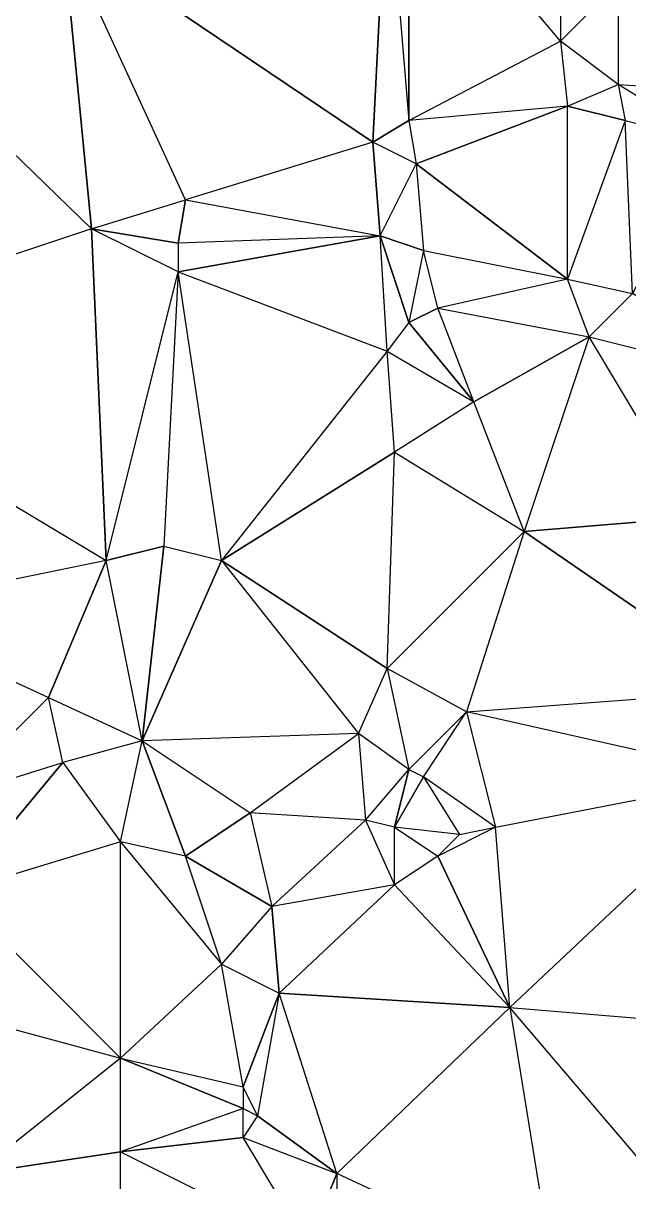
# Model space of a CAD drawing. Header units: millimetres. Extents: x 177476 to 180258, y 742892 to 746240.
# Drawn here: x 179176 to 179428, y 745420 to 745902 of the extents above; entities that cross this region are included whole.
import ezdxf

# ---------------------------------------------------------------- set-up
doc = ezdxf.new("R2010")
doc.units = ezdxf.units.MM
doc.layers.add('face', color=7, linetype='Continuous')

msp = doc.modelspace()

# ---------------------------------------------------------------- linework, layer by layer
at = {"layer": 'face'}
for points in [[(179192.5, 745939.5, 234.53), (179327.5, 745969.5, 239.35), (179321.5, 745852.5, 238.51), (179192.5, 745939.5, 234.53)], [(179327.5, 745969.5, 239.35), (179336.5, 745861.5, 244.7), (179321.5, 745852.5, 238.51), (179327.5, 745969.5, 239.35)], [(179336.5, 745969.5, 243.16), (179327.5, 745969.5, 239.35), (179336.5, 745861.5, 244.7), (179336.5, 745969.5, 243.16)], [(179399.5, 745957.5, 246.28), (179399.5, 745894.5, 246.54), (179336.5, 745969.5, 243.16), (179399.5, 745957.5, 246.28)], [(179399.5, 745894.5, 246.54), (179336.5, 745969.5, 243.16), (179336.5, 745861.5, 244.7), (179399.5, 745894.5, 246.54)], [(179423.5, 745918.5, 255.9), (179399.5, 745957.5, 246.28), (179399.5, 745894.5, 246.54), (179423.5, 745918.5, 255.9)], [(179192.5, 745939.5, 234.53), (179108.5, 745909.5, 240.12), (179204.5, 745816.5, 236.83), (179192.5, 745939.5, 234.53)], [(179192.5, 745939.5, 234.53), (179321.5, 745852.5, 238.51), (179243.5, 745828.5, 233.93), (179192.5, 745939.5, 234.53)], [(179192.5, 745939.5, 234.53), (179204.5, 745816.5, 236.83), (179243.5, 745828.5, 233.93), (179192.5, 745939.5, 234.53)], [(179501.5, 745924.5, 262.5), (179474.5, 745873.5, 259.77), (179423.5, 745918.5, 255.9), (179501.5, 745924.5, 262.5)], [(179423.5, 745918.5, 255.9), (179423.5, 745876.5, 255.18), (179399.5, 745894.5, 246.54), (179423.5, 745918.5, 255.9)], [(179474.5, 745873.5, 259.77), (179423.5, 745918.5, 255.9), (179423.5, 745876.5, 255.18), (179474.5, 745873.5, 259.77)], [(179108.5, 745909.5, 240.12), (179204.5, 745816.5, 236.83), (179060.5, 745768.5, 240.72), (179108.5, 745909.5, 240.12)], [(179399.5, 745894.5, 246.54), (179402.5, 745867.5, 247.56), (179336.5, 745861.5, 244.7), (179399.5, 745894.5, 246.54)], [(179423.5, 745876.5, 255.18), (179399.5, 745894.5, 246.54), (179402.5, 745867.5, 247.56), (179423.5, 745876.5, 255.18)], [(179423.5, 745876.5, 255.18), (179426.5, 745861.5, 254.94), (179402.5, 745867.5, 247.56), (179423.5, 745876.5, 255.18)], [(179474.5, 745873.5, 259.77), (179462.5, 745852.5, 254.01), (179423.5, 745876.5, 255.18), (179474.5, 745873.5, 259.77)], [(179462.5, 745852.5, 254.01), (179423.5, 745876.5, 255.18), (179426.5, 745861.5, 254.94), (179462.5, 745852.5, 254.01)], [(179402.5, 745867.5, 247.56), (179336.5, 745861.5, 244.7), (179339.5, 745843.5, 245.03), (179402.5, 745867.5, 247.56)], [(179402.5, 745795.5, 248.25), (179402.5, 745867.5, 247.56), (179339.5, 745843.5, 245.03), (179402.5, 745795.5, 248.25)], [(179426.5, 745861.5, 254.94), (179402.5, 745795.5, 248.25), (179402.5, 745867.5, 247.56), (179426.5, 745861.5, 254.94)], [(179336.5, 745861.5, 244.7), (179339.5, 745843.5, 245.03), (179321.5, 745852.5, 238.51), (179336.5, 745861.5, 244.7)], [(179429.5, 745789.5, 255.9), (179426.5, 745861.5, 254.94), (179402.5, 745795.5, 248.25), (179429.5, 745789.5, 255.9)], [(179462.5, 745852.5, 254.01), (179429.5, 745789.5, 255.9), (179426.5, 745861.5, 254.94), (179462.5, 745852.5, 254.01)], [(179321.5, 745852.5, 238.51), (179243.5, 745828.5, 233.93), (179324.5, 745813.5, 237.78), (179321.5, 745852.5, 238.51)], [(179339.5, 745843.5, 245.03), (179321.5, 745852.5, 238.51), (179324.5, 745813.5, 237.78), (179339.5, 745843.5, 245.03)], [(179339.5, 745843.5, 245.03), (179342.5, 745807.5, 245.35), (179324.5, 745813.5, 237.78), (179339.5, 745843.5, 245.03)], [(179402.5, 745795.5, 248.25), (179339.5, 745843.5, 245.03), (179342.5, 745807.5, 245.35), (179402.5, 745795.5, 248.25)], [(179204.5, 745816.5, 236.83), (179243.5, 745828.5, 233.93), (179240.5, 745810.5, 236.47), (179204.5, 745816.5, 236.83)], [(179243.5, 745828.5, 233.93), (179324.5, 745813.5, 237.78), (179240.5, 745810.5, 236.47), (179243.5, 745828.5, 233.93)], [(179204.5, 745816.5, 236.83), (179060.5, 745768.5, 240.72), (179210.5, 745678.5, 236.04), (179204.5, 745816.5, 236.83)], [(179204.5, 745816.5, 236.83), (179240.5, 745810.5, 236.47), (179240.5, 745798.5, 232.97), (179204.5, 745816.5, 236.83)], [(179204.5, 745816.5, 236.83), (179210.5, 745678.5, 236.04), (179240.5, 745798.5, 232.97), (179204.5, 745816.5, 236.83)], [(179324.5, 745813.5, 237.78), (179240.5, 745810.5, 236.47), (179240.5, 745798.5, 232.97), (179324.5, 745813.5, 237.78)], [(179327.5, 745765.5, 241.19), (179324.5, 745813.5, 237.78), (179240.5, 745798.5, 232.97), (179327.5, 745765.5, 241.19)], [(179342.5, 745807.5, 245.35), (179336.5, 745777.5, 240.16), (179324.5, 745813.5, 237.78), (179342.5, 745807.5, 245.35)], [(179336.5, 745777.5, 240.16), (179327.5, 745765.5, 241.19), (179324.5, 745813.5, 237.78), (179336.5, 745777.5, 240.16)], [(179348.5, 745783.5, 246.16), (179342.5, 745807.5, 245.35), (179336.5, 745777.5, 240.16), (179348.5, 745783.5, 246.16)], [(179402.5, 745795.5, 248.25), (179348.5, 745783.5, 246.16), (179342.5, 745807.5, 245.35), (179402.5, 745795.5, 248.25)], [(179210.5, 745678.5, 236.04), (179240.5, 745798.5, 232.97), (179234.5, 745684.5, 231.8), (179210.5, 745678.5, 236.04)], [(179258.5, 745678.5, 236.82), (179240.5, 745798.5, 232.97), (179234.5, 745684.5, 231.8), (179258.5, 745678.5, 236.82)], [(179327.5, 745765.5, 241.19), (179258.5, 745678.5, 236.82), (179240.5, 745798.5, 232.97), (179327.5, 745765.5, 241.19)], [(179411.5, 745771.5, 249.24), (179402.5, 745795.5, 248.25), (179348.5, 745783.5, 246.16), (179411.5, 745771.5, 249.24)], [(179429.5, 745789.5, 255.9), (179411.5, 745771.5, 249.24), (179402.5, 745795.5, 248.25), (179429.5, 745789.5, 255.9)], [(179495.5, 745750.5, 261.24), (179429.5, 745789.5, 255.9), (179411.5, 745771.5, 249.24), (179495.5, 745750.5, 261.24)], [(179363.5, 745744.5, 247), (179348.5, 745783.5, 246.16), (179336.5, 745777.5, 240.16), (179363.5, 745744.5, 247)], [(179411.5, 745771.5, 249.24), (179363.5, 745744.5, 247), (179348.5, 745783.5, 246.16), (179411.5, 745771.5, 249.24)], [(179363.5, 745744.5, 247), (179336.5, 745777.5, 240.16), (179327.5, 745765.5, 241.19), (179363.5, 745744.5, 247)], [(179411.5, 745771.5, 249.24), (179384.5, 745690.5, 247.81), (179363.5, 745744.5, 247), (179411.5, 745771.5, 249.24)], [(179456.5, 745696.5, 251.61), (179411.5, 745771.5, 249.24), (179384.5, 745690.5, 247.81), (179456.5, 745696.5, 251.61)], [(179495.5, 745750.5, 261.24), (179456.5, 745696.5, 251.61), (179411.5, 745771.5, 249.24), (179495.5, 745750.5, 261.24)], [(179060.5, 745768.5, 240.72), (179210.5, 745678.5, 236.04), (179108.5, 745657.5, 235.66), (179060.5, 745768.5, 240.72)], [(179330.5, 745723.5, 238.26), (179327.5, 745765.5, 241.19), (179258.5, 745678.5, 236.82), (179330.5, 745723.5, 238.26)], [(179363.5, 745744.5, 247), (179330.5, 745723.5, 238.26), (179327.5, 745765.5, 241.19), (179363.5, 745744.5, 247)], [(179384.5, 745690.5, 247.81), (179363.5, 745744.5, 247), (179330.5, 745723.5, 238.26), (179384.5, 745690.5, 247.81)], [(179327.5, 745633.5, 238.83), (179330.5, 745723.5, 238.26), (179258.5, 745678.5, 236.82), (179327.5, 745633.5, 238.83)], [(179384.5, 745690.5, 247.81), (179327.5, 745633.5, 238.83), (179330.5, 745723.5, 238.26), (179384.5, 745690.5, 247.81)], [(179480.5, 745624.5, 250.72), (179456.5, 745696.5, 251.61), (179384.5, 745690.5, 247.81), (179480.5, 745624.5, 250.72)], [(179384.5, 745690.5, 247.81), (179360.5, 745615.5, 246.07), (179327.5, 745633.5, 238.83), (179384.5, 745690.5, 247.81)], [(179480.5, 745624.5, 250.72), (179384.5, 745690.5, 247.81), (179360.5, 745615.5, 246.07), (179480.5, 745624.5, 250.72)], [(179210.5, 745678.5, 236.04), (179234.5, 745684.5, 231.8), (179225.5, 745603.5, 231.46), (179210.5, 745678.5, 236.04)], [(179258.5, 745678.5, 236.82), (179225.5, 745603.5, 231.46), (179234.5, 745684.5, 231.8), (179258.5, 745678.5, 236.82)], [(179210.5, 745678.5, 236.04), (179108.5, 745657.5, 235.66), (179186.5, 745621.5, 236.2), (179210.5, 745678.5, 236.04)], [(179210.5, 745678.5, 236.04), (179186.5, 745621.5, 236.2), (179225.5, 745603.5, 231.46), (179210.5, 745678.5, 236.04)], [(179258.5, 745678.5, 236.82), (179315.5, 745606.5, 241.19), (179225.5, 745603.5, 231.46), (179258.5, 745678.5, 236.82)], [(179327.5, 745633.5, 238.83), (179258.5, 745678.5, 236.82), (179315.5, 745606.5, 241.19), (179327.5, 745633.5, 238.83)], [(179108.5, 745657.5, 235.66), (179186.5, 745621.5, 236.2), (179144.5, 745579.5, 233.65), (179108.5, 745657.5, 235.66)], [(179327.5, 745633.5, 238.83), (179336.5, 745591.5, 245.45), (179315.5, 745606.5, 241.19), (179327.5, 745633.5, 238.83)], [(179360.5, 745615.5, 246.07), (179327.5, 745633.5, 238.83), (179336.5, 745591.5, 245.45), (179360.5, 745615.5, 246.07)], [(179186.5, 745621.5, 236.2), (179144.5, 745579.5, 233.65), (179192.5, 745594.5, 235.97), (179186.5, 745621.5, 236.2)], [(179186.5, 745621.5, 236.2), (179225.5, 745603.5, 231.46), (179192.5, 745594.5, 235.97), (179186.5, 745621.5, 236.2)], [(179480.5, 745624.5, 250.72), (179480.5, 745588.5, 252.39), (179360.5, 745615.5, 246.07), (179480.5, 745624.5, 250.72)], [(179360.5, 745615.5, 246.07), (179336.5, 745591.5, 245.45), (179342.5, 745588.5, 248.42), (179360.5, 745615.5, 246.07)], [(179360.5, 745615.5, 246.07), (179372.5, 745567.5, 245.09), (179342.5, 745588.5, 248.42), (179360.5, 745615.5, 246.07)], [(179480.5, 745588.5, 252.39), (179360.5, 745615.5, 246.07), (179372.5, 745567.5, 245.09), (179480.5, 745588.5, 252.39)], [(179315.5, 745606.5, 241.19), (179225.5, 745603.5, 231.46), (179270.5, 745573.5, 232.67), (179315.5, 745606.5, 241.19)], [(179315.5, 745606.5, 241.19), (179318.5, 745570.5, 240.71), (179270.5, 745573.5, 232.67), (179315.5, 745606.5, 241.19)], [(179336.5, 745591.5, 245.45), (179315.5, 745606.5, 241.19), (179318.5, 745570.5, 240.71), (179336.5, 745591.5, 245.45)], [(179225.5, 745603.5, 231.46), (179192.5, 745594.5, 235.97), (179216.5, 745561.5, 230.06), (179225.5, 745603.5, 231.46)], [(179225.5, 745603.5, 231.46), (179243.5, 745555.5, 235.38), (179216.5, 745561.5, 230.06), (179225.5, 745603.5, 231.46)], [(179225.5, 745603.5, 231.46), (179270.5, 745573.5, 232.67), (179243.5, 745555.5, 235.38), (179225.5, 745603.5, 231.46)], [(179144.5, 745579.5, 233.65), (179192.5, 745594.5, 235.97), (179147.5, 745540.5, 232.48), (179144.5, 745579.5, 233.65)], [(179192.5, 745594.5, 235.97), (179216.5, 745561.5, 230.06), (179147.5, 745540.5, 232.48), (179192.5, 745594.5, 235.97)], [(179336.5, 745591.5, 245.45), (179330.5, 745567.5, 246.88), (179318.5, 745570.5, 240.71), (179336.5, 745591.5, 245.45)], [(179336.5, 745591.5, 245.45), (179342.5, 745588.5, 248.42), (179330.5, 745567.5, 246.88), (179336.5, 745591.5, 245.45)], [(179342.5, 745588.5, 248.42), (179357.5, 745564.5, 248.52), (179330.5, 745567.5, 246.88), (179342.5, 745588.5, 248.42)], [(179372.5, 745567.5, 245.09), (179342.5, 745588.5, 248.42), (179357.5, 745564.5, 248.52), (179372.5, 745567.5, 245.09)], [(179480.5, 745588.5, 252.39), (179378.5, 745492.5, 243.46), (179372.5, 745567.5, 245.09), (179480.5, 745588.5, 252.39)], [(179486.5, 745483.5, 243.41), (179480.5, 745588.5, 252.39), (179378.5, 745492.5, 243.46), (179486.5, 745483.5, 243.41)], [(179270.5, 745573.5, 232.67), (179279.5, 745534.5, 232.4), (179243.5, 745555.5, 235.38), (179270.5, 745573.5, 232.67)], [(179318.5, 745570.5, 240.71), (179270.5, 745573.5, 232.67), (179279.5, 745534.5, 232.4), (179318.5, 745570.5, 240.71)], [(179330.5, 745543.5, 236.07), (179279.5, 745534.5, 232.4), (179318.5, 745570.5, 240.71), (179330.5, 745543.5, 236.07)], [(179330.5, 745543.5, 236.07), (179330.5, 745567.5, 246.88), (179318.5, 745570.5, 240.71), (179330.5, 745543.5, 236.07)], [(179348.5, 745555.5, 247.09), (179330.5, 745543.5, 236.07), (179330.5, 745567.5, 246.88), (179348.5, 745555.5, 247.09)], [(179348.5, 745555.5, 247.09), (179357.5, 745564.5, 248.52), (179330.5, 745567.5, 246.88), (179348.5, 745555.5, 247.09)], [(179378.5, 745492.5, 243.46), (179372.5, 745567.5, 245.09), (179348.5, 745555.5, 247.09), (179378.5, 745492.5, 243.46)], [(179372.5, 745567.5, 245.09), (179348.5, 745555.5, 247.09), (179357.5, 745564.5, 248.52), (179372.5, 745567.5, 245.09)], [(179216.5, 745471.5, 228.74), (179216.5, 745561.5, 230.06), (179147.5, 745540.5, 232.48), (179216.5, 745471.5, 228.74)], [(179258.5, 745510.5, 235.29), (179243.5, 745555.5, 235.38), (179216.5, 745561.5, 230.06), (179258.5, 745510.5, 235.29)], [(179258.5, 745510.5, 235.29), (179216.5, 745471.5, 228.74), (179216.5, 745561.5, 230.06), (179258.5, 745510.5, 235.29)], [(179279.5, 745534.5, 232.4), (179258.5, 745510.5, 235.29), (179243.5, 745555.5, 235.38), (179279.5, 745534.5, 232.4)], [(179378.5, 745492.5, 243.46), (179348.5, 745555.5, 247.09), (179330.5, 745543.5, 236.07), (179378.5, 745492.5, 243.46)], [(179282.5, 745498.5, 231.55), (179330.5, 745543.5, 236.07), (179279.5, 745534.5, 232.4), (179282.5, 745498.5, 231.55)], [(179378.5, 745492.5, 243.46), (179282.5, 745498.5, 231.55), (179330.5, 745543.5, 236.07), (179378.5, 745492.5, 243.46)], [(179216.5, 745471.5, 228.74), (179147.5, 745540.5, 232.48), (179138.5, 745492.5, 231.73), (179216.5, 745471.5, 228.74)], [(179282.5, 745498.5, 231.55), (179279.5, 745534.5, 232.4), (179258.5, 745510.5, 235.29), (179282.5, 745498.5, 231.55)], [(179267.5, 745459.5, 235.49), (179258.5, 745510.5, 235.29), (179216.5, 745471.5, 228.74), (179267.5, 745459.5, 235.49)], [(179282.5, 745498.5, 231.55), (179267.5, 745459.5, 235.49), (179258.5, 745510.5, 235.29), (179282.5, 745498.5, 231.55)], [(179282.5, 745498.5, 231.55), (179273.5, 745447.5, 231.36), (179267.5, 745459.5, 235.49), (179282.5, 745498.5, 231.55)], [(179306.5, 745423.5, 231.62), (179282.5, 745498.5, 231.55), (179273.5, 745447.5, 231.36), (179306.5, 745423.5, 231.62)], [(179378.5, 745492.5, 243.46), (179306.5, 745423.5, 231.62), (179282.5, 745498.5, 231.55), (179378.5, 745492.5, 243.46)], [(179216.5, 745471.5, 228.74), (179156.5, 745423.5, 229.6), (179138.5, 745492.5, 231.73), (179216.5, 745471.5, 228.74)], [(179378.5, 745492.5, 243.46), (179396.5, 745381.5, 233.39), (179306.5, 745423.5, 231.62), (179378.5, 745492.5, 243.46)], [(179486.5, 745483.5, 243.41), (179447.5, 745411.5, 242.49), (179378.5, 745492.5, 243.46), (179486.5, 745483.5, 243.41)], [(179447.5, 745411.5, 242.49), (179378.5, 745492.5, 243.46), (179396.5, 745381.5, 233.39), (179447.5, 745411.5, 242.49)], [(179216.5, 745432.5, 228.73), (179216.5, 745471.5, 228.74), (179156.5, 745423.5, 229.6), (179216.5, 745432.5, 228.73)], [(179267.5, 745459.5, 235.49), (179267.5, 745450.5, 231.5), (179216.5, 745471.5, 228.74), (179267.5, 745459.5, 235.49)], [(179267.5, 745450.5, 231.5), (179216.5, 745432.5, 228.73), (179216.5, 745471.5, 228.74), (179267.5, 745450.5, 231.5)], [(179273.5, 745447.5, 231.36), (179267.5, 745459.5, 235.49), (179267.5, 745450.5, 231.5), (179273.5, 745447.5, 231.36)], [(179267.5, 745438.5, 234.01), (179267.5, 745450.5, 231.5), (179216.5, 745432.5, 228.73), (179267.5, 745438.5, 234.01)], [(179273.5, 745447.5, 231.36), (179267.5, 745438.5, 234.01), (179267.5, 745450.5, 231.5), (179273.5, 745447.5, 231.36)], [(179306.5, 745423.5, 231.62), (179273.5, 745447.5, 231.36), (179267.5, 745438.5, 234.01), (179306.5, 745423.5, 231.62)], [(179294.5, 745393.5, 235.32), (179267.5, 745438.5, 234.01), (179216.5, 745432.5, 228.73), (179294.5, 745393.5, 235.32)], [(179306.5, 745423.5, 231.62), (179294.5, 745393.5, 235.32), (179267.5, 745438.5, 234.01), (179306.5, 745423.5, 231.62)], [(179216.5, 745336.5, 227.68), (179216.5, 745432.5, 228.73), (179156.5, 745423.5, 229.6), (179216.5, 745336.5, 227.68)], [(179294.5, 745393.5, 235.32), (179216.5, 745336.5, 227.68), (179216.5, 745432.5, 228.73), (179294.5, 745393.5, 235.32)], [(179216.5, 745336.5, 227.68), (179135.5, 745354.5, 237.67), (179156.5, 745423.5, 229.6), (179216.5, 745336.5, 227.68)], [(179306.5, 745423.5, 231.62), (179306.5, 745393.5, 231.55), (179294.5, 745393.5, 235.32), (179306.5, 745423.5, 231.62)], [(179396.5, 745381.5, 233.39), (179306.5, 745423.5, 231.62), (179306.5, 745393.5, 231.55), (179396.5, 745381.5, 233.39)]]:
    msp.add_3dface(points, dxfattribs=at)

doc.saveas('drawing.dxf')
